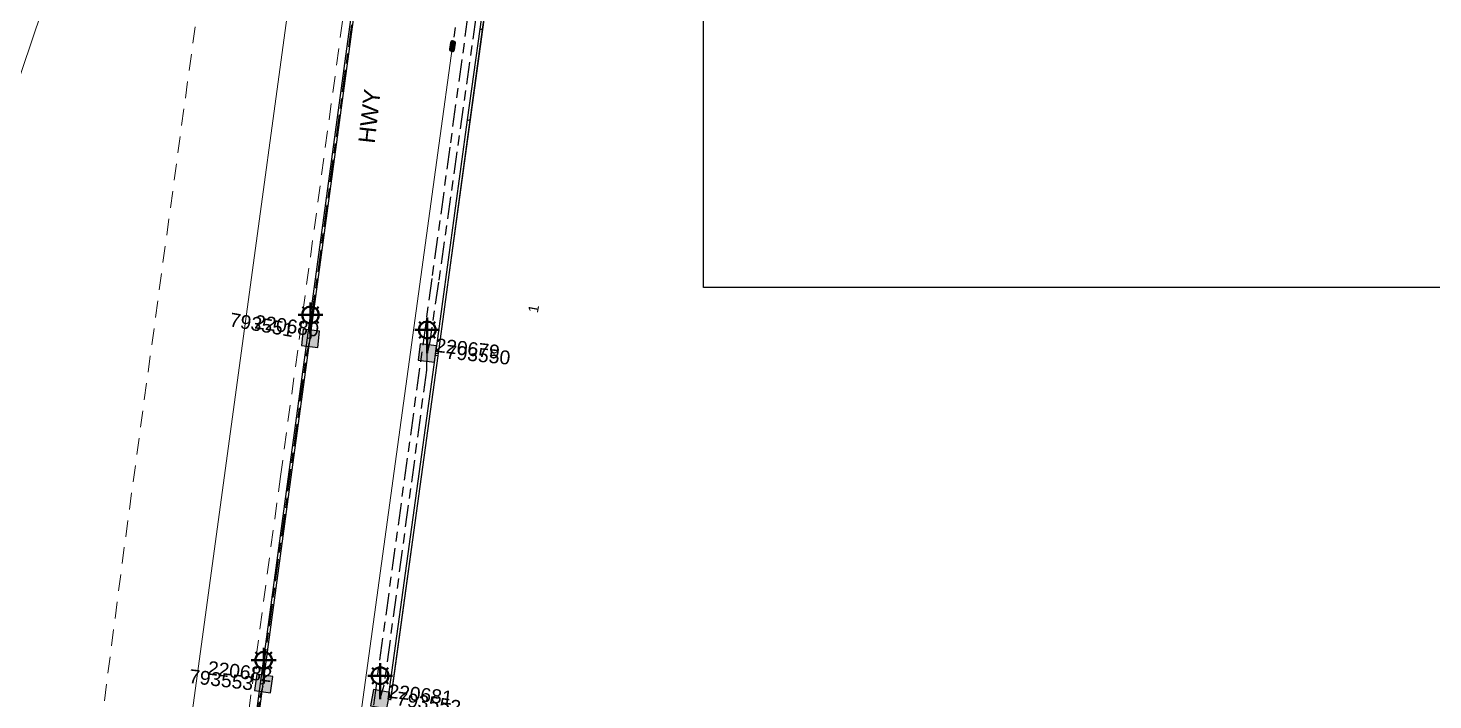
# Model space of a CAD drawing. Header units: metres. Extents: x 302931 to 308644, y 6253878 to 6257414.
# Drawn here: x 307282.7 to 307536.4, y 6255471.7 to 6255593 of the extents above; entities that cross this region are included whole.
import ezdxf
from ezdxf.enums import TextEntityAlignment as Align

# ---------------------------------------------------------------- set-up
doc = ezdxf.new("R2010")
doc.units = ezdxf.units.M
doc.linetypes.add('Cable Exist UG', pattern=[8.2, 4, -1.2, 1.8, -1.2])
doc.linetypes.add('Dash', pattern=[5, 3, -2])
doc.layers.get('0').update_dxf_attribs({"color": 6})
for name, color, linetype in [('_User Miscellaneous3', 7, 'Continuous'), ('Duct_SP_EXT', 7, 'Continuous'), ('Equip_SP_HV_NEW', 2, 'Continuous'), ('Equip_SP_SL_EXT', 7, 'Continuous'), ('Mains_HV_EXT', 7, 'Continuous'), ('Mains_HV_MOD', 3, 'Continuous'), ('Mains_HV_NEW_U97', 2, 'Continuous'), ('Mains_SL_EXT', 7, 'Continuous'), ('SupportsUG_SP_LV_SL_EXT', 7, 'Continuous')]:
    doc.layers.add(name, color=color, linetype=linetype)
for name, color, linetype, lineweight in [('Cadastre Developer_SP_EXT', 9, 'Continuous', 5), ('Cadastre Land Parcels_SP_EXT', 9, 'Continuous', 5), ('Cadastre Road Names_SP_HV_LV_SL_EXT', 9, 'Continuous', 5), ('Cadastre Roads_SP_EXT', 9, 'Continuous', 5)]:
    doc.layers.add(name, color=color, linetype=linetype, lineweight=lineweight)
doc.styles.add('COLUMN_LABEL', font='arial.ttf')
doc.styles.add('iecARIAL', font='arial.ttf', dxfattribs={"height": 2})
doc.styles.add('POLE_LABEL', font='arial.ttf')
doc.styles.get("Standard").update_dxf_attribs({"font": 'arial.ttf'})
doc.linetypes.add('Cable New UG', pattern='A,7,-0.25,["x",Standard,S=2,R=0,X=0.2,Y=-0.8],-2.1', length=9.35)
picture_1 = doc.add_image_def('image4.jpg', size_in_pixel=(5529, 1283))

# ---------------------------------------------------------------- blocks, each defined once
blk = doc.blocks.new('COLUMN_EXT')
blk.add_hatch(color=256).paths.add_polyline_path([(-1.49, 1.48), (-1.49, -1.49), (1.48, -1.49), (1.48, 1.48)])
blk.add_lwpolyline([(-1.49, -1.49), (1.48, -1.49), (1.48, 1.48), (-1.49, 1.48)], close=True)
for tag, height, style, flags, p in [('ASSET_NUM', 2.5, 'COLUMN_LABEL', 8, (2, 2)), ('STRUCTURE_PLANT_NUMBER', 0.2, 'POLE_LABEL', 9, (1.81, 0.03)), ('STREET_CODE', 0.2, 'COLUMN_LABEL', 9, (1.81, -0.2))]:
    blk.add_attdef(tag, text='', height=height, dxfattribs=dict(style=style, flags=flags)).set_placement(p, align=Align.MIDDLE_LEFT)
at = {"flags": 1}
blk.add_attdef('Z', (1.81, -2.35), '', height=0.2, dxfattribs=at)
at = {"flags": 9}
for tag, p in [('COLUMN_TYPE', (1.81, -0.4)), ('OWNED_BY', (1.81, -0.6)), ('STATE', (1.81, -0.8)), ('USAGE', (1.81, -1)), ('STREETNAME', (1.81, -1.6)), ('SUBURB', (1.81, -1.8)), ('LEGEND', (1.81, -1.2)), ('LOCATION', (1.81, -1.4)), ('NOTES', (1.81, -2))]:
    blk.add_attdef(tag, text='', height=0.2, dxfattribs=at).set_placement(p, align=Align.MIDDLE_LEFT)
blk = doc.blocks.new('SL_LANTERN_EXT')
at = {"lineweight": 40}
for p, q in [((-1.46, 5.68), (-1.06, 5.28)), ((0, 1.97), (0, 6.47)), ((1.46, 5.68), (1.06, 5.28)), ((-2.25, 4.22), (2.25, 4.22)), ((-1.46, 2.76), (-1.06, 3.16)), ((0, 0), (0, 2.72)), ((1.46, 2.76), (1.06, 3.16))]:
    blk.add_line(p, q, dxfattribs=at)
blk.add_circle((0, 4.22), 1.5, dxfattribs=at)
at = {"style": 'iecARIAL', "flags": 8}
blk.add_attdef('ASSET_NUM', (1.5, 1.5), '', height=2.5, dxfattribs=at)
for tag, p, height, flags in [('OPERATING_VOLTAGE', (0.98, -1.65), 0.2, 9), ('ORIENTATION', (0.98, -1.85), 0.2, 9), ('OWNED_BY', (0.98, -2.05), 0.2, 9), ('STATE', (0.98, -2.25), 0.2, 9), ('CONSTRUCTED_VOLTAGE', (0.98, -0.65), 0.2, 9), ('CONTROL_TYPE', (0.98, -0.85), 0.2, 9), ('LANTERN_PURPOSE', (0.98, -1.05), 0.2, 9), ('LANTERN_TYPE', (0.98, -1.25), 0.2, 9), ('NO_PHASES', (0.98, -1.45), 0.2, 9), ('USAGE', (0.98, -2.45), 0.2, 9), ('CEXIST', (0.98, -2.65), 0.2, 9), ('LNUMBER', (2.18, -3.25), 2.5, 8), ('CNEW', (0.98, -2.85), 0.2, 9), ('CNUMBER', (0.98, -3.05), 0.2, 9), ('CREMOVE', (0.98, -3.25), 0.2, 9), ('CREPLACE', (0.98, -3.45), 0.2, 9), ('LKINGHEIGHT', (0.98, -3.65), 0.2, 9), ('LBRACKET', (0.98, -3.85), 0.2, 9), ('LBRACKETVOCAB', (0.98, -4.05), 0.2, 9), ('LCATEGORY', (0.98, -4.25), 0.2, 9), ('LCHARGE1', (0.98, -4.45), 0.2, 9), ('LCHARGE1PERCENT', (0.98, -4.65), 0.2, 9), ('LCHARGE2', (0.98, -4.85), 0.2, 9), ('LCHARGE2PERCENT', (0.98, -5.05), 0.2, 9), ('LCHARGE3', (0.98, -5.25), 0.2, 9), ('LCHARGE3PERCENT', (0.98, -5.45), 0.2, 9), ('LEXIST', (0.98, -5.65), 0.2, 9), ('LLAMP', (0.98, -5.85), 0.2, 9), ('LLAMPVOCAB', (0.98, -6.05), 0.2, 9), ('LMAST', (0.98, -6.25), 0.2, 9), ('LMASTVOCAB', (0.98, -6.45), 0.2, 9), ('LNEW', (0.98, -6.65), 0.2, 9), ('LANTNUMBER', (0.98, -6.85), 0.2, 9), ('LOUTREACH', (0.98, -7.25), 0.2, 9), ('LOUTREACHVOCAB', (0.98, -7.45), 0.2, 9), ('LRATECODE', (0.98, -7.65), 0.2, 9), ('STREETNAME', (0.98, -9.25), 0.2, 9), ('SUBURB', (0.98, -9.45), 0.2, 1), ('LREMOVE', (0.98, -7.85), 0.2, 9), ('LREPLACE', (0.98, -8.05), 0.2, 9), ('LTYPE', (0.98, -8.25), 0.2, 9), ('LTYPEVOCAB', (0.98, -8.45), 0.2, 9), ('LEGEND', (0.98, -8.65), 0.2, 9), ('LOCATION', (0.98, -8.85), 0.2, 9), ('NOTES', (0.98, -9.05), 0.2, 9)]:
    blk.add_attdef(tag, p, '', height=height, dxfattribs=dict(flags=flags))
blk = doc.blocks.new('HV_STJ_NEW')
blk.add_hatch(color=256).paths.add_polyline_path([(0.59, -0.45, 0.414214), (0.91, -0.13, 1.036514), (0.59, 0.45), (-0.59, 0.45, 0.414214), (-0.91, 0.13, 1.036514), (-0.59, -0.45)])
blk.add_lwpolyline([(-0.91, 0.13), (-0.91, -0.13, 0.414214), (-0.59, -0.45), (0.59, -0.45, 0.414214), (0.91, -0.13), (0.91, 0.13, 0.414214), (0.59, 0.45), (-0.59, 0.45, 0.414214)], format="xyb", close=True)
for tag, flags, p in [('ORIENTATION', 9, (1.5, 0)), ('OWNED_BY', 9, (1.5, -0.8)), ('OPERATED_BY', 9, (1.5, -1)), ('TYPE', 9, (1.5, -1.4)), ('OPERATING_VOLTAGE', 9, (1.5, -1.6)), ('CONSTRUCTED_VOLTAGE', 9, (1.5, -1.8)), ('Z', 1, (1.5, -2.2)), ('USAGE', 9, (1.5, -0.2)), ('LEGEND', 9, (1.5, -0.4)), ('NOTES', 9, (1.5, -0.6)), ('MAINTAINED_BY', 9, (1.5, -1.2)), ('NUMBER_OF_PHASES', 9, (1.5, -2))]:
    blk.add_attdef(tag, text='', height=0.2, dxfattribs=dict(flags=flags)).set_placement(p, align=Align.MIDDLE_LEFT)

msp = doc.modelspace()

# ---------------------------------------------------------------- linework, layer by layer
at = {"layer": 'Cadastre Developer_SP_EXT', "linetype": 'Dash'}
msp.add_lwpolyline([(307277.24, 6255322.9), (307288.9, 6255321.35), (307288.9, 6255321.35), (307292.49, 6255321.51), (307296.59, 6255322.89), (307300.07, 6255325.46), (307302.57, 6255329.56), (307304.4, 6255335.83), (307328.27, 6255512.03), (307349.61, 6255668.86), (307374.37, 6255850.85), (307384.86, 6255924.59), (307388.37, 6255943.06), (307392.2, 6255959.8), (307394.05, 6255968.46), (307395.23, 6255971.51), (307370.65, 6255974.5), (307366.58, 6255956.94), (307362.4, 6255936.54), (307354.14, 6255897.48), (307337.78, 6255776.59), (307300.06, 6255499.29), (307277.24, 6255322.9)], close=True, dxfattribs=at)
at = {"layer": 'Cadastre Land Parcels_SP_EXT', "linetype": 'Continuous'}
for points in [[(307292.16, 6255321.46), (307359.72, 6255817.44), (307185.65, 6255301.07)], [(307185.65, 6255301.07), (307359.72, 6255817.44)], [(307367.67, 6255613.9), (307349.28, 6255479.53), (307348.19, 6255471.6)]]:
    msp.add_lwpolyline(points, dxfattribs=at)
at = {"layer": 'Cadastre Roads_SP_EXT', "linetype": 'Continuous'}
for points in [[(307365.76, 6255906.35), (307353.84, 6255818.17), (307359.72, 6255817.44), (307292.16, 6255321.46)], [(307348.19, 6255471.6), (307349.28, 6255479.53), (307367.67, 6255613.9)]]:
    msp.add_lwpolyline(points, dxfattribs=at)
at = {"layer": 'Duct_SP_EXT'}
for p, q in [((307333.14, 6255537.05), (307342.76, 6255607.69)), ((307333.62, 6255536.99), (307343.23, 6255607.63)), ((307364.3, 6255592.86), (307366.01, 6255605.39)), ((307364.77, 6255592.79), (307366.49, 6255605.33)), ((307362.05, 6255576.43), (307364.3, 6255592.86)), ((307362.53, 6255576.37), (307364.77, 6255592.79)), ((307364.3, 6255592.86), (307364.54, 6255592.83)), ((307364.3, 6255592.86), (307364.54, 6255592.83)), ((307364.77, 6255592.79), (307364.54, 6255592.83)), ((307364.77, 6255592.79), (307364.54, 6255592.83)), ((307356.31, 6255534.28), (307362.05, 6255576.43)), ((307362.05, 6255576.43), (307362.29, 6255576.4)), ((307362.53, 6255576.37), (307362.29, 6255576.4)), ((307356.78, 6255534.22), (307362.53, 6255576.37)), ((307329.86, 6255512.9), (307333.14, 6255537.05)), ((307330.33, 6255512.83), (307333.62, 6255536.99)), ((307333.14, 6255537.05), (307333.38, 6255537.02)), ((307333.14, 6255537.05), (307333.38, 6255537.02)), ((307333.62, 6255536.99), (307333.38, 6255537.02)), ((307333.62, 6255536.99), (307333.38, 6255537.02)), ((307347.72, 6255471.8), (307356.25, 6255533.92)), ((307348.2, 6255471.74), (307356.72, 6255533.85)), ((307356.25, 6255533.92), (307356.49, 6255533.89)), ((307356.31, 6255534.28), (307356.54, 6255534.25)), ((307356.72, 6255533.85), (307356.49, 6255533.89)), ((307356.78, 6255534.22), (307356.54, 6255534.25)), ((307324.65, 6255474.62), (307329.86, 6255512.9)), ((307325.12, 6255474.55), (307330.33, 6255512.83)), ((307329.86, 6255512.9), (307330.09, 6255512.86)), ((307330.33, 6255512.83), (307330.09, 6255512.86)), ((307316.57, 6255415.3), (307324.65, 6255474.62)), ((307317.05, 6255415.23), (307325.12, 6255474.55)), ((307324.65, 6255474.62), (307324.89, 6255474.59)), ((307324.65, 6255474.62), (307324.89, 6255474.59)), ((307325.12, 6255474.55), (307324.89, 6255474.59)), ((307325.12, 6255474.55), (307324.89, 6255474.59)), ((307347.72, 6255471.8), (307347.96, 6255471.77)), ((307348.2, 6255471.74), (307347.96, 6255471.77))]:
    msp.add_line(p, q, dxfattribs=at)
at = {"layer": 'Mains_HV_EXT', "linetype": 'Cable Exist UG'}
msp.add_lwpolyline([(307362.12, 6255595.46), (307358.85, 6255571.53), (307355.6, 6255547.82), (307338.28, 6255421.43), (307333.43, 6255386.11), (307329.42, 6255356.9)], dxfattribs=at)
at = {"layer": 'Mains_HV_MOD', "linetype": 'Cable Exist UG'}
msp.add_lwpolyline([(307344.8, 6255611.32), (307344.43, 6255608.6), (307361.6, 6255606.43), (307359.32, 6255589.76)], dxfattribs=at)
at = {"layer": 'Mains_HV_NEW_U97', "linetype": 'Cable New UG', "lineweight": 0, "flags": 128}
msp.add_lwpolyline([(307359.32, 6255589.76), (307356.86, 6255571.8), (307353.62, 6255548.09), (307336.29, 6255421.7), (307331.45, 6255386.39), (307324.1, 6255332.01)], dxfattribs=at)
at = {"layer": 'Mains_SL_EXT', "linetype": 'Cable Exist UG'}
for points in [[(307333.69, 6255537.08), (307333.93, 6255540.88), (307333.93, 6255540.88), (307342.88, 6255606.26), (307343.62, 6255607.53)], [(307364.45, 6255605.08), (307364.72, 6255603.12), (307356.78, 6255547.11), (307355.26, 6255536.43), (307354.76, 6255534.28)], [(307325.26, 6255474.7), (307325.15, 6255476.87), (307332.99, 6255533.99), (307333.7, 6255537.01)], [(307354.71, 6255534.28), (307354.63, 6255531.25), (307346.95, 6255474.28), (307346.21, 6255471.86)], [(307317.12, 6255415.11), (307317.24, 6255418.64), (307317.24, 6255418.64), (307324.56, 6255472.1), (307325.14, 6255474.23)]]:
    msp.add_lwpolyline(points, dxfattribs=at)

# ---------------------------------------------------------------- block references
at = {"layer": 'Equip_SP_HV_NEW', "rotation": 81.58666974772561}
msp.add_blockref('HV_STJ_NEW', (307359.32, 6255589.76), dxfattribs=at)
at = {"layer": 'Equip_SP_SL_EXT'}
ref = msp.add_blockref('SL_LANTERN_EXT', (307333.69, 6255536.99), dxfattribs=at)
ref.add_attrib('ASSET_NUM', '220680', dxfattribs={"layer": '0', "height": 2.5, "rotation": 352.4514, "style": 'iecARIAL'}).set_placement((307335.19, 6255538.49), align=Align.MIDDLE_RIGHT)
ref = msp.add_blockref('SL_LANTERN_EXT', (307354.76, 6255534.28), dxfattribs=at)
ref.add_attrib('ASSET_NUM', '220679', dxfattribs={"layer": '0', "height": 2.5, "rotation": 353.6954, "style": 'iecARIAL'}).set_placement((307356.26, 6255535.78), align=Align.MIDDLE_LEFT)
ref = msp.add_blockref('SL_LANTERN_EXT', (307325.23, 6255474.61), dxfattribs=at)
ref.add_attrib('ASSET_NUM', '220682', dxfattribs={"layer": '0', "height": 2.5, "rotation": 353.208, "style": 'iecARIAL'}).set_placement((307326.73, 6255476.11), align=Align.MIDDLE_RIGHT)
ref = msp.add_blockref('SL_LANTERN_EXT', (307346.26, 6255471.81), dxfattribs=at)
ref.add_attrib('ASSET_NUM', '220681', dxfattribs={"layer": '0', "height": 2.5, "rotation": 353.6251, "style": 'iecARIAL'}).set_placement((307347.76, 6255473.31), align=Align.MIDDLE_LEFT)
at = {"layer": 'SupportsUG_SP_LV_SL_EXT'}
ref = msp.add_blockref('COLUMN_EXT', (307333.69, 6255536.99), dxfattribs=dict(at, rotation=83.79205914852112))
ref.add_attrib('ASSET_NUM', '793551', dxfattribs={"layer": '0', "height": 2.5, "rotation": 350.1664, "style": 'COLUMN_LABEL'}).set_placement((307330.62, 6255538.43), align=Align.MIDDLE_RIGHT)
ref = msp.add_blockref('COLUMN_EXT', (307354.79, 6255534.33), dxfattribs=dict(at, rotation=82.92117072350266))
ref.add_attrib('ASSET_NUM', '793550', dxfattribs={"layer": '0', "height": 2.5, "rotation": 354.381, "style": 'COLUMN_LABEL'}).set_placement((307358.16, 6255534.59), align=Align.MIDDLE_LEFT)
ref = msp.add_blockref('COLUMN_EXT', (307325.23, 6255474.61), dxfattribs=dict(at, rotation=261.8911951084521))
ref.add_attrib('ASSET_NUM', '793553', dxfattribs={"layer": '0', "height": 2.5, "rotation": 353.208, "style": 'COLUMN_LABEL'}).set_placement((307323.49, 6255475.86, 61.33), align=Align.TOP_RIGHT)
ref = msp.add_blockref('COLUMN_EXT', (307346.27, 6255471.81), dxfattribs=dict(at, rotation=260.0527487334059))
ref.add_attrib('ASSET_NUM', '793552', dxfattribs={"layer": '0', "height": 2.5, "rotation": 351.6699, "style": 'COLUMN_LABEL'}).set_placement((307349.28, 6255471.97), align=Align.MIDDLE_LEFT)

# ---------------------------------------------------------------- texts
at = {"layer": 'Cadastre Land Parcels_SP_EXT'}
msp.add_text('1', height=1.8, rotation=79.3095, dxfattribs=at).set_placement((307374.72, 6255541.48))
at = {"layer": 'Cadastre Road Names_SP_HV_LV_SL_EXT', "color": 7}
msp.add_text('PROSPECT                                                                                                                                                                                 HWY', height=3, rotation=83.6288, dxfattribs=at).set_placement((307319.85, 6255344.37))

# ---------------------------------------------------------------- pictures from other files: only their frames are drawn
at = {"layer": '_User Miscellaneous3'}
image = msp.add_image(picture_1, insert=(307404.68, 6255546.17), size_in_units=(412.72, 95.77), dxfattribs=dict(at, fade=50))
image.dxf.flags = 7

doc.saveas('drawing.dxf')
